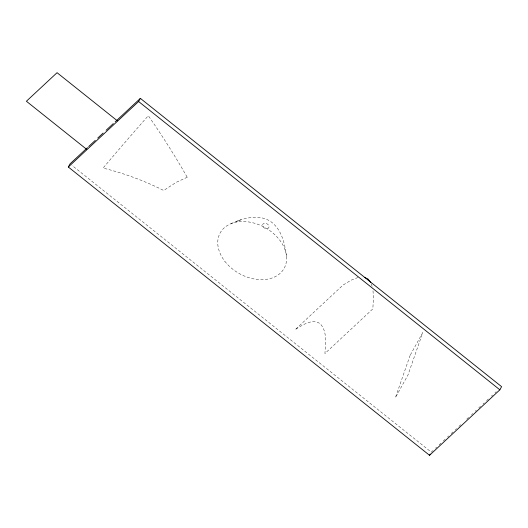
<?xml version="1.0" encoding="UTF-8"?>
<svg xmlns="http://www.w3.org/2000/svg" width="528" height="528" viewBox="0 0 528 528"><rect width="100%" height="100%" fill="white"/><g stroke="black" fill="none" stroke-linecap="round" stroke-linejoin="round"><path stroke-width="0.4" stroke-dasharray="2.64 1.98" d="M433.099 450.47L431.297 452.146L71.993 165.396M435.501 448.226L436.702 447.11M439.105 444.873L440.913 443.19M443.315 440.953L445.117 439.276M447.52 437.032L448.721 435.917M451.123 433.673L452.925 431.996M455.334 429.759L456.535 428.637M458.938 426.4L460.739 424.717M466.745 419.12L468.554 417.443M471.557 414.645L472.758 413.523M475.16 411.286L476.362 410.164M478.764 407.926L480.566 406.25M482.975 404.012L484.176 402.89M486.578 400.653L488.38 398.97M491.383 396.172L492.584 395.056M494.993 392.812L496.195 391.697M230.908 223.7C243.052 218.203 258.799 213.49 270.904 221.674C281.774 229.548 284.876 243.784 286.506 256.331M187.262 177.236L176.365 182.252L163.693 190.476C144.421 180.741 124.021 173.29 103.079 168.069A531.122 84.097 -51.4 0 1 148.315 115.711A570.372 385.051 47 0 1 187.209 177.25M236.26 221.443L238.702 220.598M238.801 220.552L241.091 219.76M357.964 277.51L351.113 280.177L343.009 285.094L295.119 329.703C302.135 325.314 311.744 318.305 320.034 323.558C327.558 331.406 325.426 343.642 324.944 353.509L372.834 308.9L373.481 298.03L372.973 290.215M371.296 283.78L372.418 287.338M410.144 355.331L395.386 397.683L407.999 374.933L422.756 332.574L410.144 355.331M263.254 226.974A3.425 2.468 29 0 0 268.798 227.667A3.425 2.468 29 0 0 265.412 223.278A3.425 2.468 29 0 0 263.254 226.974M224.789 261.241A36.557 26.341 29 0 0 283.939 268.686A36.557 26.341 29 0 0 247.804 221.839A36.557 26.341 29 0 0 224.789 261.241"/><path stroke-width="0.79" d="M115.13 121.876L140.362 98.366L501.6 386.654L499.851 389.816L429.541 455.308L68.31 167.013L70.059 163.852L87.49 147.622M68.31 167.013L138.613 101.528L140.362 98.366M429.541 455.308L430.247 454.04M88.691 146.5L95.297 140.342M97.7 138.105L103.112 133.069M106.115 130.271L113.322 123.552M364.346 277.319L367.924 278.949L370.676 282.467M138.613 101.528L499.851 389.816M117.322 120.787L57.057 72.692L26.4 101.251L86.665 149.345"/></g></svg>
